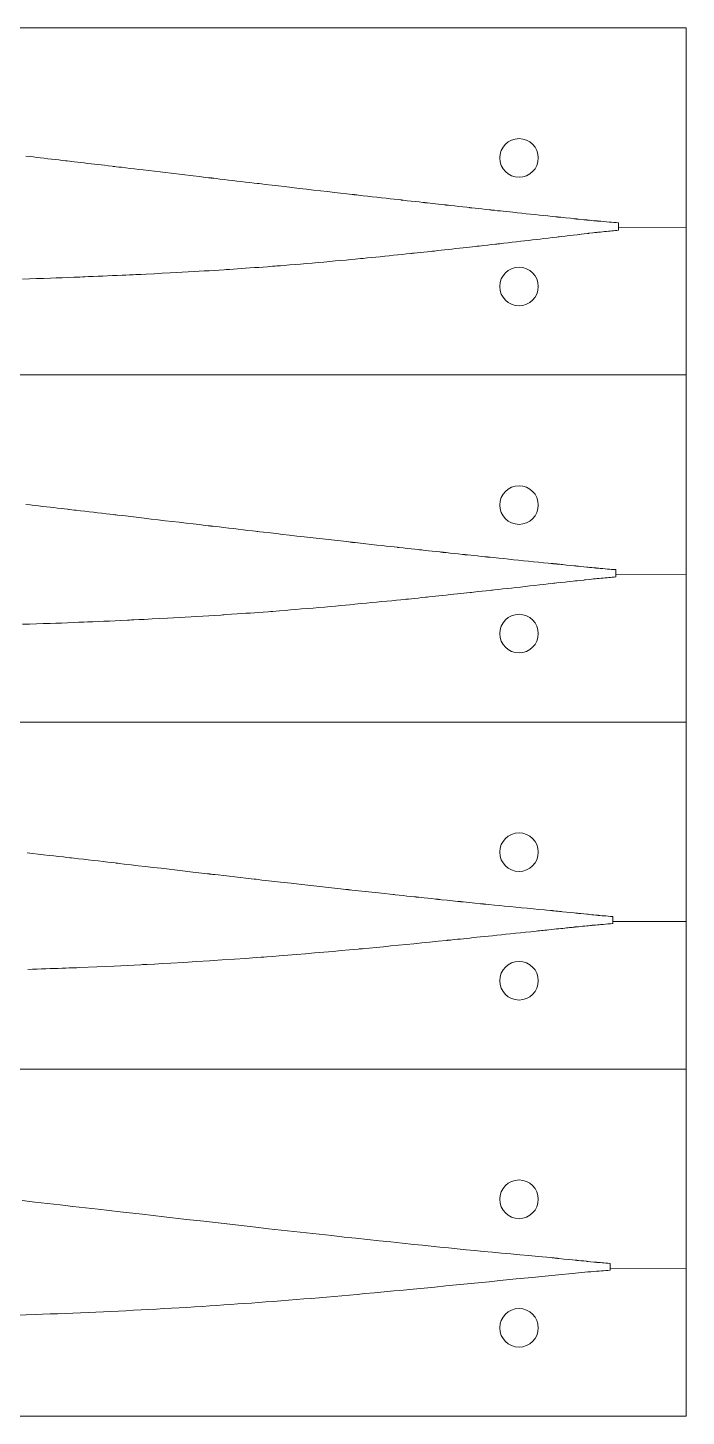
# Model space of a CAD drawing. Header units: millimetres. Extents: x 177 to 427, y 120 to 336.
# Drawn here: x 324.1 to 426.5, y 120 to 336 of the extents above; entities that cross this region are included whole.
import ezdxf

# ---------------------------------------------------------------- set-up
doc = ezdxf.new("R2010")
doc.units = ezdxf.units.MM
doc.layers.add('Geometries', color=7, linetype='Continuous')

msp = doc.modelspace()

# ---------------------------------------------------------------- linework, layer by layer
at = {"layer": 'Geometries', "linetype": 'Continuous', "lineweight": 13}
for p, q in [((177.5, 336), (426.5, 336)), ((426.5, 336), (426.5, 304.98)), ((415.98, 305.67), (415.98, 304.94)), ((415.98, 304.94), (426.5, 304.98)), ((415.98, 304.94), (426.5, 304.98)), ((415.98, 304.94), (415.98, 304.49)), ((426.5, 304.98), (426.5, 282)), ((177.5, 282), (426.5, 282)), ((426.5, 282), (177.5, 282)), ((426.5, 282), (426.5, 250.98)), ((405.99, 252.62), (405.99, 252.62)), ((415.54, 251.7), (415.54, 250.94)), ((415.54, 250.94), (426.5, 250.98)), ((415.54, 250.94), (426.5, 250.98)), ((415.54, 250.94), (415.54, 250.56)), ((426.5, 250.98), (426.5, 228)), ((177.5, 228), (426.5, 228)), ((426.5, 228), (177.5, 228)), ((426.5, 228), (426.5, 196.98)), ((404.82, 198.73), (404.82, 198.73)), ((415.1, 197.73), (415.11, 196.94)), ((415.11, 196.94), (426.5, 196.98)), ((415.11, 196.94), (426.5, 196.98)), ((415.11, 196.94), (415.11, 196.63)), ((426.5, 196.98), (426.5, 174)), ((177.5, 174), (426.5, 174)), ((426.5, 174), (177.5, 174)), ((426.5, 174), (426.5, 142.98)), ((403.47, 144.86), (403.47, 144.86)), ((414.66, 143.77), (414.67, 142.94)), ((414.67, 142.94), (426.5, 142.98)), ((414.67, 142.94), (426.5, 142.98)), ((414.67, 142.94), (414.67, 142.7)), ((426.5, 142.98), (426.5, 120)), ((426.5, 120), (177.5, 120))]:
    msp.add_line(p, q, dxfattribs=at)
at = {"layer": 'Geometries', "linetype": 'Continuous', "lineweight": 13, "flags": 128}
for points in [[(323.81, 316.03), (324.39, 315.96), (324.95, 315.9), (325.51, 315.83), (326.08, 315.77), (326.65, 315.7), (327.22, 315.63), (327.79, 315.57), (328.36, 315.5), (328.94, 315.43), (329.44, 315.37), (329.95, 315.31), (330.09, 315.3), (330.1, 315.3), (330.11, 315.3), (330.12, 315.3), (330.13, 315.29), (330.14, 315.29), (330.15, 315.29), (330.15, 315.29), (330.16, 315.29), (330.17, 315.29), (330.17, 315.29), (330.18, 315.29), (330.18, 315.29), (330.19, 315.29), (330.19, 315.29), (330.2, 315.29), (330.21, 315.28), (330.61, 315.24), (330.96, 315.2), (331.32, 315.16), (331.84, 315.09), (332.36, 315.03), (332.89, 314.97), (333.42, 314.91), (333.95, 314.85), (334.47, 314.78), (334.99, 314.72), (335.52, 314.66), (336.04, 314.6), (336.63, 314.53), (337.22, 314.46), (337.38, 314.44), (337.41, 314.44), (337.43, 314.44), (337.46, 314.43), (337.47, 314.43), (337.48, 314.43), (337.5, 314.43), (337.51, 314.43), (337.52, 314.43), (337.52, 314.42), (337.53, 314.42), (337.54, 314.42), (337.54, 314.42), (337.55, 314.42), (337.58, 314.42), (337.63, 314.41), (337.83, 314.39), (338.25, 314.34), (338.66, 314.29), (339.34, 314.21), (340.02, 314.13), (340.7, 314.05), (341.38, 313.97), (342.06, 313.89), (342.93, 313.78), (343.8, 313.68), (344.67, 313.58), (345.54, 313.47), (346.41, 313.37), (348.13, 313.17), (349.84, 312.96), (350.8, 312.85), (351.76, 312.73), (352.23, 312.68), (352.44, 312.65), (352.53, 312.64), (352.54, 312.64), (352.54, 312.64), (352.55, 312.64), (352.55, 312.64), (352.56, 312.64), (352.57, 312.64), (352.58, 312.64), (352.59, 312.64), (352.6, 312.63), (352.61, 312.63), (352.63, 312.63), (352.64, 312.63), (352.67, 312.62), (352.71, 312.62), (352.74, 312.62), (352.77, 312.61), (352.81, 312.61), (352.84, 312.61), (352.87, 312.6), (353.05, 312.58), (353.38, 312.54), (353.96, 312.47), (354.63, 312.39), (355.3, 312.31), (355.97, 312.23), (356.64, 312.16), (357.3, 312.08), (357.97, 312), (358.63, 311.92), (359.29, 311.84), (359.77, 311.79), (359.98, 311.76), (359.99, 311.76), (360, 311.76), (360, 311.76), (360.01, 311.76), (360.02, 311.75), (360.03, 311.75), (360.04, 311.75), (360.04, 311.75), (360.05, 311.75), (360.05, 311.75), (360.05, 311.75), (360.06, 311.75), (360.09, 311.75), (360.43, 311.71), (361.03, 311.64), (362.1, 311.51), (363.05, 311.4), (364.01, 311.29), (365.15, 311.15), (366.3, 311.02), (367.44, 310.89), (368.53, 310.76), (369.62, 310.64), (370.71, 310.51), (371.8, 310.39), (372.76, 310.28), (373.71, 310.17), (374.55, 310.07), (374.76, 310.05), (374.85, 310.04), (374.87, 310.04), (374.88, 310.03), (374.89, 310.03), (374.9, 310.03), (374.91, 310.03), (374.92, 310.03), (374.94, 310.03), (374.95, 310.03), (374.97, 310.02), (375, 310.02), (375.02, 310.02), (375.04, 310.02), (375.07, 310.01), (375.09, 310.01), (375.12, 310.01), (375.26, 309.99), (375.52, 309.96), (376.24, 309.88), (376.96, 309.8), (377.68, 309.72), (378.4, 309.63), (379.11, 309.55), (379.83, 309.47), (380.45, 309.4), (381.08, 309.33), (381.7, 309.26), (382.17, 309.21), (382.18, 309.21), (382.19, 309.21), (382.2, 309.2), (382.22, 309.2), (382.23, 309.2), (382.24, 309.2), (382.24, 309.2), (382.25, 309.2), (382.25, 309.2), (382.26, 309.2), (382.26, 309.2), (382.26, 309.2), (382.27, 309.2), (382.27, 309.2), (382.27, 309.2), (382.28, 309.2), (382.32, 309.19), (382.48, 309.17), (383.11, 309.1), (383.74, 309.03), (384.36, 308.96), (384.95, 308.9), (385.54, 308.83), (385.7, 308.81), (385.77, 308.8), (385.78, 308.8), (385.79, 308.8), (385.8, 308.8), (385.8, 308.8), (385.81, 308.8), (385.82, 308.8), (385.83, 308.8), (385.84, 308.8), (385.85, 308.8), (385.86, 308.79), (385.88, 308.79), (385.89, 308.79), (385.91, 308.79), (385.93, 308.79), (385.95, 308.78), (385.99, 308.78), (386.03, 308.78), (386.07, 308.77), (386.26, 308.75), (386.67, 308.7), (387.07, 308.66), (387.53, 308.61), (387.98, 308.56), (388.43, 308.51), (388.89, 308.45), (388.94, 308.45), (389, 308.44), (389.05, 308.44), (389.11, 308.43), (389.16, 308.42), (389.22, 308.42), (389.28, 308.41), (389.33, 308.4), (389.34, 308.4), (389.35, 308.4), (389.36, 308.4), (389.37, 308.4), (389.38, 308.4), (389.38, 308.4), (389.41, 308.4), (389.45, 308.39), (389.53, 308.38), (389.84, 308.35), (390.48, 308.28), (391.12, 308.21), (391.75, 308.14), (392.39, 308.07), (392.74, 308.03), (392.75, 308.03), (392.76, 308.02), (392.77, 308.02), (392.78, 308.02), (392.79, 308.02), (392.8, 308.02), (392.81, 308.02), (392.82, 308.02), (392.83, 308.02), (392.84, 308.02), (392.85, 308.01), (392.86, 308.01), (392.88, 308.01), (392.94, 308.01), (393.18, 307.98), (393.67, 307.92), (394.15, 307.87), (394.73, 307.81), (395.31, 307.75), (395.89, 307.68), (396.1, 307.66), (396.2, 307.65), (396.21, 307.65), (396.22, 307.65), (396.23, 307.65), (396.24, 307.65), (396.24, 307.64), (396.25, 307.64), (396.26, 307.64), (396.27, 307.64), (396.28, 307.64), (396.28, 307.64), (396.29, 307.64), (396.29, 307.64), (396.3, 307.64), (396.3, 307.64), (396.31, 307.64), (396.31, 307.64), (396.35, 307.63), (396.42, 307.63), (396.69, 307.6), (397.17, 307.54), (397.6, 307.5), (398.03, 307.45), (398.54, 307.4), (399.05, 307.34), (399.55, 307.29), (400.24, 307.22), (400.93, 307.14), (401.62, 307.07), (402.31, 307), (402.99, 306.93), (403.66, 306.86), (404.33, 306.79), (404.99, 306.72), (405.66, 306.65), (406.2, 306.59), (406.21, 306.59), (406.22, 306.59), (406.23, 306.59), (406.24, 306.59), (406.25, 306.59), (406.27, 306.59), (406.28, 306.58), (406.3, 306.58), (406.32, 306.58), (406.34, 306.58), (406.37, 306.58), (406.39, 306.57), (406.43, 306.57), (406.46, 306.57), (406.5, 306.56), (406.54, 306.56), (406.57, 306.55), (406.61, 306.55), (406.98, 306.51), (407.73, 306.44), (408.48, 306.36), (409.08, 306.3), (409.34, 306.27), (409.46, 306.26), (409.51, 306.25), (409.52, 306.25), (409.52, 306.25), (409.53, 306.25), (409.53, 306.25), (409.54, 306.25), (409.54, 306.25), (409.54, 306.25), (409.54, 306.25), (409.54, 306.25), (409.54, 306.25), (409.55, 306.25), (409.55, 306.25), (409.55, 306.25), (409.57, 306.25), (409.6, 306.24), (409.65, 306.24), (409.74, 306.23), (410.11, 306.19), (410.59, 306.14), (411.06, 306.1), (411.07, 306.09), (411.08, 306.09), (411.09, 306.09), (411.1, 306.09), (411.11, 306.09), (411.11, 306.09), (411.12, 306.09), (411.12, 306.09), (411.13, 306.09), (411.14, 306.09), (411.14, 306.09), (411.15, 306.09), (411.16, 306.09), (411.17, 306.08), (411.18, 306.08), (411.19, 306.08), (411.24, 306.08), (411.44, 306.06), (411.81, 306.02), (412.14, 305.99), (412.46, 305.96), (412.5, 305.95), (412.54, 305.95), (412.57, 305.95), (412.61, 305.94), (412.64, 305.94), (412.68, 305.94), (412.7, 305.94), (412.72, 305.93), (412.74, 305.93), (412.75, 305.93), (412.77, 305.93), (412.79, 305.93), (412.8, 305.93), (412.83, 305.92), (412.87, 305.92), (412.91, 305.92), (412.94, 305.91), (413.2, 305.89), (413.67, 305.85), (414.08, 305.81), (414.5, 305.78), (414.87, 305.75), (415.24, 305.72), (415.61, 305.7), (415.98, 305.67)], [(415.98, 304.49), (415.72, 304.47), (415.46, 304.45), (415.19, 304.42), (414.93, 304.4), (414.66, 304.38), (414.4, 304.35), (414.09, 304.32), (413.78, 304.29), (413.47, 304.26), (413.15, 304.22), (412.94, 304.2), (412.76, 304.18), (412.61, 304.16), (412.3, 304.13), (412, 304.1), (411.38, 304.03), (411.3, 304.02), (411.24, 304.01), (411.13, 304), (410.64, 303.94), (410.15, 303.88), (409.93, 303.86), (409.83, 303.85), (409.54, 303.81), (408.92, 303.74), (408.29, 303.66), (407.67, 303.59), (407.05, 303.52), (406.74, 303.48), (406.6, 303.47), (406.38, 303.44), (405.71, 303.36), (405.05, 303.28), (404.38, 303.2), (403.78, 303.13), (403.17, 303.06), (402.57, 302.99), (401.97, 302.92), (401.36, 302.85), (400.76, 302.78), (400.11, 302.71), (399.45, 302.63), (398.8, 302.56), (398.15, 302.48), (397.5, 302.41), (397.21, 302.37), (397.04, 302.35), (396.84, 302.33), (396.23, 302.26), (395.62, 302.19), (395.01, 302.12), (394.65, 302.08), (394.28, 302.04), (393.95, 302), (393.78, 301.98), (393.27, 301.93), (392.8, 301.87), (392.34, 301.82), (391.79, 301.76), (391.23, 301.7), (390.68, 301.64), (390.38, 301.6), (390.05, 301.57), (389.46, 301.5), (388.93, 301.45), (388.4, 301.39), (387.87, 301.33), (387.34, 301.27), (387.13, 301.25), (387.03, 301.24), (386.84, 301.22), (386.28, 301.16), (385.71, 301.1), (385.14, 301.04), (384.66, 300.98), (384.17, 300.93), (383.94, 300.91), (383.83, 300.9), (383.69, 300.88), (383.02, 300.81), (382.35, 300.74), (381.67, 300.67), (380.99, 300.6), (380.3, 300.53), (379.62, 300.46), (378.93, 300.39), (378.24, 300.32), (377.55, 300.25), (376.86, 300.19), (376.27, 300.13), (375.83, 300.09), (375.03, 300.01), (374.33, 299.94), (373.62, 299.87), (372.78, 299.79), (371.93, 299.72), (371.08, 299.64), (370.17, 299.56), (369.26, 299.48), (368.35, 299.4), (367.44, 299.32), (366.53, 299.24), (365.68, 299.17), (364.82, 299.1), (363.97, 299.03), (363.41, 298.98), (362.84, 298.94), (362.57, 298.92), (362.15, 298.89), (361.76, 298.86), (361.37, 298.83), (360.7, 298.78), (360.02, 298.73), (359.34, 298.68), (358.66, 298.63), (357.98, 298.58), (357.3, 298.54), (356.7, 298.49), (356.1, 298.45), (355.49, 298.41), (355.16, 298.39), (354.98, 298.38), (354.67, 298.36), (353.89, 298.31), (353.11, 298.26), (352.32, 298.21), (351.54, 298.17), (350.75, 298.12), (349.97, 298.07), (349.04, 298.02), (348.11, 297.97), (347.19, 297.92), (346.26, 297.87), (345.02, 297.8), (343.78, 297.74), (342.54, 297.68), (341.73, 297.64), (340.91, 297.6), (340.51, 297.58), (340.19, 297.57), (339.91, 297.55), (339.35, 297.53), (338.79, 297.5), (338.03, 297.47), (337.28, 297.44), (336.53, 297.4), (335.78, 297.37), (335.03, 297.34), (334.28, 297.31), (333.54, 297.28), (332.96, 297.25), (332.68, 297.24), (332.18, 297.22), (331.28, 297.19), (330.36, 297.15), (329.45, 297.12), (328.54, 297.08), (327.63, 297.05), (326.55, 297.02), (325.47, 296.98), (324.39, 296.95), (323.31, 296.91)], [(323.83, 261.84), (324.47, 261.77), (325.11, 261.7), (325.75, 261.62), (326.39, 261.55), (327.03, 261.48), (327.59, 261.41), (328.16, 261.35), (328.73, 261.28), (329.3, 261.21), (329.8, 261.16), (330.31, 261.1), (330.45, 261.08), (330.46, 261.08), (330.46, 261.08), (330.47, 261.08), (330.48, 261.08), (330.49, 261.08), (330.5, 261.08), (330.51, 261.07), (330.51, 261.07), (330.52, 261.07), (330.52, 261.07), (330.53, 261.07), (330.53, 261.07), (330.54, 261.07), (330.55, 261.07), (330.55, 261.07), (330.56, 261.07), (330.95, 261.02), (331.3, 260.98), (331.65, 260.94), (332.31, 260.86), (332.98, 260.79), (333.64, 260.71), (334.31, 260.63), (334.97, 260.56), (335.64, 260.48), (336.31, 260.4), (336.89, 260.33), (337.47, 260.26), (337.63, 260.24), (337.65, 260.24), (337.68, 260.24), (337.7, 260.24), (337.71, 260.23), (337.73, 260.23), (337.74, 260.23), (337.75, 260.23), (337.76, 260.23), (337.77, 260.23), (337.77, 260.23), (337.78, 260.23), (337.78, 260.23), (337.79, 260.23), (337.82, 260.22), (337.87, 260.22), (338.07, 260.19), (338.88, 260.1), (339.71, 260), (340.54, 259.9), (341.38, 259.8), (342.21, 259.71), (343.29, 259.58), (344.38, 259.45), (345.47, 259.32), (346.55, 259.19), (347.64, 259.07), (348.73, 258.94), (349.82, 258.81), (350.76, 258.7), (351.69, 258.59), (352.16, 258.54), (352.36, 258.51), (352.45, 258.5), (352.45, 258.5), (352.46, 258.5), (352.47, 258.5), (352.47, 258.5), (352.48, 258.5), (352.48, 258.5), (352.49, 258.5), (352.5, 258.5), (352.52, 258.49), (352.53, 258.49), (352.54, 258.49), (352.56, 258.49), (352.59, 258.49), (352.62, 258.48), (352.65, 258.48), (352.69, 258.47), (352.72, 258.47), (352.75, 258.47), (352.78, 258.46), (352.96, 258.44), (353.28, 258.4), (353.85, 258.34), (354.6, 258.25), (355.35, 258.16), (356.09, 258.08), (356.84, 257.99), (357.58, 257.9), (358.33, 257.81), (359.07, 257.73), (359.54, 257.67), (359.75, 257.65), (359.75, 257.65), (359.76, 257.65), (359.77, 257.65), (359.78, 257.65), (359.79, 257.64), (359.8, 257.64), (359.81, 257.64), (359.81, 257.64), (359.81, 257.64), (359.82, 257.64), (359.82, 257.64), (359.82, 257.64), (359.86, 257.64), (360.19, 257.6), (360.78, 257.53), (361.83, 257.41), (362.77, 257.3), (363.71, 257.19), (364.83, 257.06), (365.95, 256.93), (367.07, 256.81), (368.49, 256.64), (369.92, 256.48), (371.35, 256.32), (372.29, 256.21), (373.23, 256.11), (374.05, 256.02), (374.25, 255.99), (374.34, 255.98), (374.36, 255.98), (374.37, 255.98), (374.38, 255.98), (374.39, 255.98), (374.4, 255.98), (374.41, 255.97), (374.43, 255.97), (374.44, 255.97), (374.46, 255.97), (374.48, 255.97), (374.5, 255.96), (374.53, 255.96), (374.55, 255.96), (374.58, 255.96), (374.61, 255.95), (374.75, 255.94), (375, 255.91), (375.85, 255.81), (376.7, 255.72), (377.55, 255.63), (378.39, 255.53), (379.24, 255.44), (379.86, 255.37), (380.47, 255.3), (381.09, 255.23), (381.54, 255.18), (381.56, 255.18), (381.57, 255.18), (381.58, 255.18), (381.59, 255.18), (381.61, 255.18), (381.61, 255.18), (381.62, 255.17), (381.63, 255.17), (381.63, 255.17), (381.63, 255.17), (381.64, 255.17), (381.64, 255.17), (381.64, 255.17), (381.65, 255.17), (381.65, 255.17), (381.65, 255.17), (381.69, 255.17), (381.85, 255.15), (382.47, 255.08), (383.1, 255.01), (383.72, 254.94), (384.3, 254.88), (384.88, 254.82), (385.04, 254.8), (385.11, 254.79), (385.12, 254.79), (385.13, 254.79), (385.14, 254.79), (385.15, 254.79), (385.16, 254.79), (385.17, 254.79), (385.18, 254.78), (385.19, 254.78), (385.2, 254.78), (385.21, 254.78), (385.23, 254.78), (385.25, 254.78), (385.27, 254.77), (385.29, 254.77), (385.33, 254.77), (385.37, 254.76), (385.4, 254.76), (385.6, 254.74), (386, 254.69), (386.4, 254.65), (387, 254.59), (387.6, 254.52), (388.21, 254.45), (388.26, 254.45), (388.32, 254.44), (388.37, 254.44), (388.43, 254.43), (388.48, 254.42), (388.54, 254.42), (388.59, 254.41), (388.65, 254.41), (388.66, 254.4), (388.67, 254.4), (388.68, 254.4), (388.69, 254.4), (388.69, 254.4), (388.7, 254.4), (388.72, 254.4), (388.77, 254.39), (388.84, 254.38), (389.15, 254.35), (389.79, 254.28), (390.43, 254.21), (391.06, 254.15), (391.7, 254.08), (392.05, 254.04), (392.06, 254.04), (392.07, 254.04), (392.08, 254.04), (392.09, 254.04), (392.1, 254.03), (392.11, 254.03), (392.12, 254.03), (392.13, 254.03), (392.14, 254.03), (392.15, 254.03), (392.16, 254.03), (392.17, 254.03), (392.19, 254.03), (392.25, 254.02), (392.49, 253.99), (392.98, 253.94), (393.46, 253.89), (394.05, 253.83), (394.62, 253.77), (395.2, 253.71), (395.42, 253.68), (395.51, 253.67), (395.52, 253.67), (395.53, 253.67), (395.54, 253.67), (395.55, 253.67), (395.56, 253.67), (395.57, 253.67), (395.58, 253.67), (395.59, 253.67), (395.59, 253.67), (395.6, 253.67), (395.61, 253.67), (395.61, 253.66), (395.61, 253.66), (395.62, 253.66), (395.63, 253.66), (395.63, 253.66), (395.67, 253.66), (395.74, 253.65), (396.01, 253.62), (396.49, 253.57), (396.92, 253.53), (397.35, 253.48), (398.12, 253.41), (398.89, 253.33), (399.66, 253.25), (400.44, 253.17), (401.21, 253.09), (401.98, 253.01), (402.75, 252.94), (403.52, 252.86), (404.29, 252.78), (405.05, 252.71), (405.49, 252.66), (405.59, 252.65), (405.6, 252.65), (405.61, 252.65), (405.62, 252.65), (405.63, 252.65), (405.65, 252.65), (405.66, 252.65), (405.67, 252.65), (405.69, 252.64), (405.71, 252.64), (405.73, 252.64), (405.75, 252.64), (405.77, 252.64), (405.8, 252.63), (405.82, 252.63), (405.85, 252.63), (405.88, 252.63), (405.92, 252.62), (405.95, 252.62), (405.99, 252.62)], [(405.99, 252.62), (406.23, 252.59), (406.24, 252.59), (406.25, 252.59), (406.27, 252.59), (406.28, 252.59), (406.3, 252.58), (406.31, 252.58), (406.33, 252.58), (406.36, 252.58), (406.38, 252.57), (406.4, 252.57), (406.44, 252.57), (406.47, 252.57), (406.51, 252.56), (406.55, 252.56), (406.58, 252.55), (406.81, 252.53), (407.04, 252.51), (407.26, 252.48), (407.87, 252.42), (408.48, 252.36), (409.08, 252.3), (409.34, 252.27), (409.46, 252.26), (409.51, 252.25), (409.52, 252.25), (409.52, 252.25), (409.53, 252.25), (409.53, 252.25), (409.54, 252.25), (409.54, 252.25), (409.54, 252.25), (409.54, 252.25), (409.54, 252.25), (409.54, 252.25), (409.55, 252.25), (409.55, 252.25), (409.55, 252.25), (409.57, 252.25), (409.6, 252.24), (409.65, 252.24), (409.74, 252.23), (410.11, 252.19), (410.59, 252.14), (411.06, 252.1), (411.07, 252.09), (411.08, 252.09), (411.09, 252.09), (411.1, 252.09), (411.11, 252.09), (411.11, 252.09), (411.12, 252.09), (411.12, 252.09), (411.13, 252.09), (411.14, 252.09), (411.14, 252.09), (411.15, 252.09), (411.16, 252.09), (411.17, 252.08), (411.18, 252.08), (411.19, 252.08), (411.24, 252.08), (411.44, 252.06), (411.81, 252.02), (412.14, 251.99), (412.46, 251.96), (412.5, 251.95), (412.54, 251.95), (412.58, 251.95), (412.61, 251.94), (412.65, 251.94), (412.67, 251.94), (412.69, 251.94), (412.71, 251.93), (412.73, 251.93), (412.75, 251.93), (412.77, 251.93), (412.78, 251.93), (412.79, 251.93), (412.8, 251.93), (412.81, 251.93), (412.82, 251.92), (412.84, 251.92), (412.85, 251.92), (412.9, 251.92), (413.13, 251.9), (413.53, 251.86), (413.89, 251.83), (414.25, 251.8), (414.57, 251.77), (414.9, 251.75), (415.22, 251.72), (415.54, 251.7)], [(415.54, 250.56), (415.27, 250.54), (415, 250.52), (414.73, 250.5), (414.46, 250.48), (414.19, 250.45), (413.92, 250.43), (413.6, 250.4), (413.28, 250.37), (412.96, 250.34), (412.64, 250.31), (412.41, 250.28), (412.24, 250.27), (412.08, 250.25), (411.77, 250.22), (411.45, 250.18), (410.82, 250.12), (410.74, 250.11), (410.67, 250.1), (410.56, 250.09), (410.06, 250.03), (409.55, 249.98), (409.33, 249.95), (409.23, 249.94), (408.93, 249.91), (408.3, 249.84), (407.66, 249.77), (407.02, 249.7), (406.38, 249.63), (406.07, 249.59), (405.93, 249.58), (405.7, 249.55), (405.02, 249.48), (404.34, 249.4), (403.66, 249.32), (402.92, 249.24), (402.19, 249.16), (401.45, 249.08), (400.72, 249), (399.98, 248.92), (399.32, 248.84), (398.66, 248.77), (397.99, 248.7), (397.33, 248.63), (396.67, 248.55), (396.39, 248.52), (396.21, 248.5), (396.01, 248.48), (395.39, 248.42), (394.78, 248.35), (394.16, 248.28), (393.42, 248.2), (393.09, 248.17), (392.92, 248.15), (392.4, 248.09), (391.93, 248.04), (391.47, 247.99), (390.91, 247.93), (390.35, 247.87), (389.79, 247.81), (389.49, 247.78), (389.16, 247.74), (388.57, 247.68), (388.04, 247.63), (387.51, 247.57), (386.98, 247.51), (386.45, 247.46), (386.24, 247.44), (386.14, 247.43), (385.95, 247.41), (385.38, 247.35), (384.82, 247.29), (384.25, 247.23), (383.77, 247.18), (383.29, 247.13), (383.05, 247.11), (382.94, 247.1), (382.81, 247.08), (382.14, 247.02), (381.47, 246.95), (380.7, 246.87), (379.92, 246.79), (379.14, 246.72), (378.36, 246.64), (377.58, 246.57), (376.8, 246.49), (376.01, 246.41), (375.43, 246.36), (374.99, 246.32), (374.2, 246.24), (373.5, 246.18), (372.8, 246.11), (371.97, 246.04), (371.13, 245.96), (370.29, 245.89), (369.39, 245.81), (368.5, 245.73), (367.6, 245.65), (366.69, 245.58), (365.79, 245.5), (364.95, 245.43), (364.11, 245.36), (363.27, 245.3), (362.15, 245.21), (361.88, 245.19), (361.47, 245.16), (360.7, 245.1), (360.04, 245.05), (359.37, 245), (358.7, 244.95), (358.03, 244.91), (357.36, 244.86), (356.69, 244.81), (355.8, 244.75), (354.92, 244.7), (354.59, 244.67), (354.42, 244.66), (354.11, 244.64), (353.19, 244.58), (352.27, 244.53), (351.34, 244.47), (350.42, 244.41), (349.5, 244.36), (348.59, 244.31), (347.68, 244.25), (346.77, 244.2), (345.86, 244.15), (344.65, 244.09), (343.43, 244.03), (342.22, 243.96), (341.42, 243.92), (340.62, 243.89), (340.23, 243.87), (339.91, 243.85), (339.64, 243.84), (338.54, 243.79), (337.68, 243.75), (336.81, 243.71), (335.95, 243.67), (335.1, 243.63), (334.24, 243.6), (333.38, 243.56), (332.82, 243.54), (332.54, 243.53), (332.04, 243.51), (331.16, 243.47), (330.26, 243.44), (329.36, 243.4), (328.47, 243.37), (327.57, 243.34), (326.51, 243.3), (325.44, 243.26), (324.38, 243.23), (323.31, 243.2)], [(324.02, 207.64), (324.86, 207.54), (325.71, 207.45), (326.56, 207.35), (327.41, 207.25), (328.16, 207.17), (328.91, 207.08), (329.66, 207), (330.16, 206.94), (330.66, 206.88), (330.8, 206.86), (330.81, 206.86), (330.82, 206.86), (330.83, 206.86), (330.83, 206.86), (330.84, 206.86), (330.85, 206.86), (330.86, 206.86), (330.86, 206.86), (330.87, 206.86), (330.87, 206.86), (330.88, 206.86), (330.89, 206.85), (330.89, 206.85), (330.9, 206.85), (330.91, 206.85), (330.91, 206.85), (331.3, 206.81), (331.99, 206.73), (332.75, 206.64), (333.52, 206.55), (334.28, 206.46), (335.05, 206.38), (335.81, 206.29), (336.58, 206.2), (337.15, 206.13), (337.72, 206.07), (337.87, 206.05), (337.9, 206.04), (337.92, 206.04), (337.94, 206.04), (337.96, 206.04), (337.97, 206.04), (337.98, 206.03), (337.99, 206.03), (338, 206.03), (338.01, 206.03), (338.01, 206.03), (338.02, 206.03), (338.03, 206.03), (338.03, 206.03), (338.06, 206.03), (338.11, 206.02), (338.3, 206), (339.1, 205.9), (340.19, 205.78), (341.27, 205.65), (342.36, 205.53), (343.6, 205.38), (344.84, 205.24), (346.08, 205.09), (347.32, 204.95), (348.56, 204.8), (349.8, 204.66), (350.71, 204.55), (351.63, 204.45), (352.08, 204.4), (352.28, 204.37), (352.37, 204.36), (352.37, 204.36), (352.38, 204.36), (352.38, 204.36), (352.39, 204.36), (352.39, 204.36), (352.4, 204.36), (352.41, 204.36), (352.42, 204.36), (352.43, 204.35), (352.45, 204.35), (352.46, 204.35), (352.47, 204.35), (352.5, 204.35), (352.54, 204.34), (352.57, 204.34), (352.6, 204.34), (352.63, 204.33), (352.66, 204.33), (352.69, 204.32), (352.87, 204.3), (353.18, 204.27), (353.74, 204.2), (354.59, 204.1), (355.45, 204.01), (356.3, 203.91), (357.15, 203.81), (358, 203.71), (358.85, 203.61), (359.31, 203.56), (359.52, 203.54), (359.52, 203.54), (359.53, 203.54), (359.54, 203.54), (359.55, 203.53), (359.56, 203.53), (359.57, 203.53), (359.57, 203.53), (359.58, 203.53), (359.58, 203.53), (359.58, 203.53), (359.59, 203.53), (359.59, 203.53), (359.63, 203.53), (359.95, 203.49), (360.53, 203.42), (361.56, 203.3), (362.48, 203.2), (363.4, 203.1), (365.05, 202.91), (366.7, 202.72), (368.1, 202.57), (369.5, 202.41), (370.89, 202.25), (371.82, 202.15), (372.74, 202.05), (373.55, 201.96), (373.75, 201.94), (373.84, 201.93), (373.85, 201.93), (373.86, 201.93), (373.87, 201.92), (373.88, 201.92), (373.89, 201.92), (373.9, 201.92), (373.92, 201.92), (373.93, 201.92), (373.95, 201.91), (373.97, 201.91), (373.99, 201.91), (374.01, 201.91), (374.04, 201.91), (374.07, 201.9), (374.09, 201.9), (374.23, 201.88), (374.48, 201.86), (375.52, 201.74), (376.57, 201.63), (377.61, 201.52), (378.65, 201.4), (379.56, 201.3), (380.47, 201.21), (380.92, 201.16), (380.93, 201.16), (380.95, 201.15), (380.96, 201.15), (380.97, 201.15), (380.98, 201.15), (380.99, 201.15), (381, 201.15), (381, 201.15), (381.01, 201.15), (381.01, 201.15), (381.01, 201.15), (381.02, 201.15), (381.02, 201.15), (381.02, 201.15), (381.03, 201.15), (381.03, 201.15), (381.07, 201.14), (381.23, 201.12), (381.84, 201.06), (382.46, 200.99), (383.07, 200.93), (383.65, 200.86), (384.22, 200.8), (384.38, 200.79), (384.45, 200.78), (384.46, 200.78), (384.47, 200.78), (384.48, 200.78), (384.49, 200.78), (384.5, 200.77), (384.51, 200.77), (384.52, 200.77), (384.53, 200.77), (384.54, 200.77), (384.55, 200.77), (384.57, 200.77), (384.59, 200.76), (384.61, 200.76), (384.63, 200.76), (384.67, 200.76), (384.7, 200.75), (384.74, 200.75), (384.94, 200.73), (385.73, 200.64), (386.33, 200.58), (386.93, 200.52), (387.52, 200.45), (387.58, 200.45), (387.63, 200.44), (387.69, 200.44), (387.74, 200.43), (387.8, 200.42), (387.85, 200.42), (387.91, 200.41), (387.97, 200.41), (387.98, 200.41), (387.99, 200.4), (388, 200.4), (388, 200.4), (388.01, 200.4), (388.02, 200.4), (388.04, 200.4), (388.08, 200.39), (388.16, 200.39), (388.47, 200.35), (389.32, 200.27), (390.16, 200.18), (391.01, 200.09), (391.36, 200.05), (391.37, 200.05), (391.38, 200.05), (391.39, 200.05), (391.4, 200.05), (391.41, 200.05), (391.42, 200.05), (391.43, 200.05), (391.44, 200.05), (391.45, 200.04), (391.46, 200.04), (391.47, 200.04), (391.48, 200.04), (391.5, 200.04), (391.56, 200.03), (391.8, 200.01), (392.29, 199.96), (392.78, 199.91), (393.65, 199.82), (394.52, 199.73), (394.74, 199.71), (394.83, 199.7), (394.84, 199.7), (394.85, 199.7), (394.86, 199.7), (394.87, 199.7), (394.88, 199.7), (394.89, 199.69), (394.9, 199.69), (394.9, 199.69), (394.91, 199.69), (394.92, 199.69), (394.92, 199.69), (394.93, 199.69), (394.93, 199.69), (394.94, 199.69), (394.94, 199.69), (394.95, 199.69), (394.99, 199.68), (395.05, 199.68), (395.33, 199.65), (395.81, 199.6), (396.68, 199.52), (397.45, 199.44), (398.22, 199.36), (399.12, 199.28), (400.01, 199.19), (400.9, 199.1), (401.79, 199.02), (402.68, 198.93), (403.56, 198.85), (404.45, 198.77), (404.82, 198.73)], [(404.82, 198.73), (405.38, 198.68), (405.63, 198.65), (405.64, 198.65), (405.65, 198.65), (405.67, 198.65), (405.68, 198.65), (405.7, 198.64), (405.71, 198.64), (405.74, 198.64), (405.76, 198.64), (405.78, 198.64), (405.81, 198.63), (405.84, 198.63), (405.88, 198.63), (405.91, 198.62), (405.95, 198.62), (405.99, 198.62)], [(415.11, 196.63), (414.71, 196.6), (414.32, 196.58), (413.94, 196.55), (413.58, 196.52), (413.23, 196.49), (412.97, 196.47), (412.68, 196.44), (412.37, 196.41), (412.28, 196.41), (412.18, 196.4), (412.08, 196.39), (411.99, 196.38), (411.88, 196.37), (411.78, 196.36), (411.68, 196.35), (411.57, 196.34), (411.3, 196.31), (411.02, 196.28), (410.71, 196.25), (410.38, 196.22), (410.07, 196.19), (409.75, 196.16), (409.45, 196.13), (409.41, 196.12), (409.37, 196.12), (409.33, 196.11), (409.29, 196.11), (409.25, 196.11), (409.21, 196.1), (409.08, 196.09), (408.92, 196.07), (408.75, 196.05), (408.56, 196.03), (408.35, 196.01), (408.12, 195.99), (407.87, 195.96), (407.6, 195.93), (407.31, 195.9), (407, 195.87), (406.67, 195.84), (406.32, 195.8), (405.95, 195.76), (405.56, 195.72), (405.15, 195.68), (404.82, 195.64), (404.52, 195.61), (404.25, 195.58), (403.97, 195.55), (403.69, 195.52), (403.42, 195.5), (403.15, 195.47), (402.32, 195.38), (401.51, 195.3), (400.73, 195.21), (399.96, 195.13), (399.2, 195.05), (398.47, 194.98), (397.75, 194.9), (397.06, 194.83), (396.39, 194.76), (395.75, 194.69), (395.13, 194.63), (394.52, 194.57), (393.95, 194.51), (393.39, 194.45), (392.86, 194.39), (392.35, 194.34), (391.86, 194.29), (391.39, 194.24), (390.94, 194.19), (390.51, 194.15), (390.1, 194.11), (389.84, 194.08), (389.6, 194.06), (389.39, 194.04), (389.3, 194.03), (389.26, 194.02), (389.25, 194.02), (389.24, 194.02), (389.24, 194.02), (389.23, 194.02), (387.93, 193.89), (386.65, 193.76), (385.39, 193.63), (384.16, 193.51), (382.94, 193.39), (381.75, 193.27), (380.57, 193.16), (379.42, 193.04), (378.3, 192.94), (377.21, 192.83), (376.26, 192.74), (376.14, 192.73), (376.02, 192.72), (375.89, 192.71), (375.77, 192.7), (375.64, 192.69), (375.48, 192.67), (374.16, 192.55), (372.86, 192.43), (371.58, 192.32), (370.13, 192.19), (368.71, 192.07), (367.31, 191.95), (365.92, 191.83), (364.56, 191.72), (363.21, 191.62), (362.23, 191.54), (361.26, 191.47), (360.79, 191.43), (360.72, 191.43), (360.64, 191.42), (360.57, 191.41), (360.49, 191.41), (360.41, 191.4), (359.6, 191.34), (357.95, 191.22), (356.28, 191.11), (354.33, 190.98), (352.36, 190.85), (350.37, 190.72), (348.36, 190.6), (346.33, 190.49), (345.07, 190.42), (343.8, 190.35), (342.68, 190.29), (342.46, 190.28), (342.2, 190.26), (341.95, 190.25), (341.7, 190.24), (339.63, 190.14), (337.54, 190.04), (334.87, 189.92), (332.18, 189.8), (331.76, 189.78), (331.71, 189.78), (331.65, 189.78), (331.6, 189.78), (331.54, 189.78), (331.49, 189.77), (331.46, 189.77), (331.14, 189.76), (330.55, 189.74), (330, 189.71), (329.44, 189.69), (328.84, 189.67), (328.23, 189.65), (327.59, 189.63), (326.94, 189.6), (326.26, 189.58), (325.56, 189.55), (324.85, 189.53), (324.11, 189.5)], [(405.99, 198.62), (406.23, 198.59), (406.24, 198.59), (406.25, 198.59), (406.27, 198.59), (406.28, 198.59), (406.3, 198.58), (406.31, 198.58), (406.33, 198.58), (406.36, 198.58), (406.38, 198.57), (406.4, 198.57), (406.44, 198.57), (406.47, 198.57), (406.51, 198.56), (406.55, 198.56), (406.58, 198.55), (406.81, 198.53), (407.04, 198.51), (407.26, 198.48), (407.87, 198.42), (408.48, 198.36), (409.08, 198.3), (409.34, 198.27), (409.46, 198.26), (409.51, 198.25), (409.52, 198.25), (409.52, 198.25), (409.53, 198.25), (409.53, 198.25), (409.54, 198.25), (409.54, 198.25), (409.54, 198.25), (409.54, 198.25), (409.54, 198.25), (409.54, 198.25), (409.55, 198.25), (409.55, 198.25), (409.55, 198.25), (409.57, 198.25), (409.6, 198.24), (409.65, 198.24), (409.74, 198.23), (410.11, 198.19), (410.59, 198.14), (411.06, 198.1), (411.07, 198.09), (411.08, 198.09), (411.09, 198.09), (411.1, 198.09), (411.11, 198.09), (411.11, 198.09), (411.12, 198.09), (411.12, 198.09), (411.13, 198.09), (411.14, 198.09), (411.14, 198.09), (411.15, 198.09), (411.16, 198.09), (411.17, 198.08), (411.18, 198.08), (411.19, 198.08), (411.24, 198.08), (411.44, 198.06), (411.81, 198.02), (412.14, 197.99), (412.46, 197.96), (412.5, 197.95), (412.54, 197.95), (412.58, 197.95), (412.62, 197.94), (412.65, 197.94), (412.67, 197.94), (412.69, 197.94), (412.71, 197.93), (412.73, 197.93), (412.75, 197.93), (412.76, 197.93), (412.78, 197.93), (412.79, 197.93), (412.8, 197.93), (412.81, 197.93), (412.86, 197.92), (413.05, 197.9), (413.39, 197.87), (413.7, 197.84), (414.01, 197.82), (414.37, 197.79), (414.74, 197.76), (415.1, 197.73)], [(323.24, 153.54), (325.2, 153.32), (327.17, 153.1), (329.13, 152.88), (331.1, 152.65), (333.06, 152.43), (335.03, 152.21), (338.46, 151.81), (341.9, 151.42), (345.34, 151.02), (348.77, 150.62), (351.47, 150.32), (354.17, 150.01), (356.88, 149.7), (359.58, 149.39), (361.54, 149.17), (363.51, 148.95), (365.47, 148.73), (367.43, 148.52), (369.4, 148.3), (371.37, 148.09), (373.33, 147.87), (375.13, 147.68), (376.93, 147.49), (378.74, 147.3), (380.54, 147.11), (382.34, 146.92), (384.14, 146.73), (385.5, 146.59), (386.85, 146.45), (388.2, 146.32), (389.55, 146.18), (390.9, 146.04), (392.26, 145.91), (393.61, 145.78), (394.96, 145.65), (396.38, 145.51), (397.8, 145.38), (399.21, 145.25), (400.63, 145.12), (402.05, 144.99), (403.47, 144.86)], [(403.47, 144.86), (404.14, 144.79), (404.82, 144.73)], [(404.82, 144.73), (405.38, 144.68), (405.63, 144.65), (405.64, 144.65), (405.65, 144.65), (405.67, 144.65), (405.68, 144.65), (405.7, 144.64), (405.71, 144.64), (405.74, 144.64), (405.76, 144.64), (405.78, 144.64), (405.81, 144.63), (405.84, 144.63), (405.88, 144.63), (405.91, 144.62), (405.95, 144.62), (405.99, 144.62)], [(414.67, 142.7), (414.33, 142.68), (413.99, 142.66), (413.66, 142.63), (413.32, 142.61), (412.98, 142.59), (412.54, 142.55), (412.1, 142.52), (411.65, 142.48), (411.18, 142.44), (410.71, 142.39), (410.23, 142.35), (409.76, 142.31), (409.29, 142.26), (408.23, 142.16), (407.18, 142.06), (406.12, 141.95), (405.06, 141.85), (402.55, 141.6), (400.04, 141.35), (397.52, 141.1), (395.84, 140.93), (394.16, 140.77), (392.47, 140.6), (390.79, 140.43), (389.11, 140.27), (387.42, 140.1), (385.74, 139.94), (384.06, 139.78), (382.55, 139.63), (381.04, 139.49), (379.53, 139.35), (378.02, 139.21), (376.51, 139.07), (375.33, 138.96), (374.14, 138.85), (372.95, 138.75), (371.77, 138.65), (370.58, 138.54), (369.4, 138.44), (368.21, 138.34), (367.02, 138.24), (365.84, 138.15), (364.65, 138.05), (363.48, 137.96), (362.32, 137.87), (361.15, 137.78), (359.98, 137.69), (358.9, 137.61), (357.83, 137.54), (356.75, 137.46), (355.67, 137.38), (354.59, 137.31), (353.51, 137.24), (352.43, 137.17), (351.24, 137.09), (350.05, 137.02), (348.86, 136.94), (347.67, 136.87), (346.48, 136.8), (345.29, 136.74), (344.1, 136.67), (342.92, 136.6), (341.73, 136.54), (340.54, 136.48), (339.37, 136.42), (338.2, 136.36), (337.03, 136.31), (335.87, 136.25), (334.68, 136.2), (333.49, 136.15), (332.3, 136.1), (331.11, 136.05), (329.92, 136), (328.75, 135.95), (327.58, 135.91), (326.41, 135.87), (325.24, 135.83), (316.89, 135.54)], [(405.99, 144.62), (406.14, 144.6), (406.21, 144.59), (406.22, 144.59), (406.23, 144.59), (406.24, 144.59), (406.25, 144.59), (406.27, 144.59), (406.28, 144.58), (406.3, 144.58), (406.32, 144.58), (406.34, 144.58), (406.36, 144.58), (406.38, 144.57), (406.42, 144.57), (406.46, 144.57), (406.5, 144.56), (406.55, 144.56), (406.59, 144.55), (406.64, 144.55), (406.69, 144.54), (407.46, 144.46), (408.14, 144.39), (408.82, 144.32), (409.21, 144.28), (409.4, 144.26), (409.49, 144.26), (409.5, 144.25), (409.51, 144.25), (409.52, 144.25), (409.53, 144.25), (409.53, 144.25), (409.54, 144.25), (409.54, 144.25), (409.54, 144.25), (409.54, 144.25), (409.54, 144.25), (409.54, 144.25), (409.55, 144.25), (409.55, 144.25), (409.55, 144.25), (409.55, 144.25), (409.56, 144.25), (409.56, 144.25), (409.56, 144.25), (409.58, 144.25), (409.6, 144.24), (409.65, 144.24), (409.74, 144.23), (410.12, 144.19), (410.56, 144.15), (410.99, 144.1), (411.05, 144.1), (411.06, 144.1), (411.07, 144.09), (411.08, 144.09), (411.09, 144.09), (411.1, 144.09), (411.11, 144.09), (411.11, 144.09), (411.12, 144.09), (411.12, 144.09), (411.13, 144.09), (411.13, 144.09), (411.14, 144.09), (411.15, 144.09), (411.15, 144.09), (411.16, 144.09), (411.17, 144.08), (411.26, 144.08), (411.59, 144.04), (412.18, 143.98), (412.43, 143.96), (412.46, 143.96), (412.5, 143.95), (412.54, 143.95), (412.58, 143.95), (412.62, 143.94), (412.65, 143.94), (412.67, 143.94), (412.7, 143.94), (412.72, 143.93), (412.74, 143.93), (412.75, 143.93), (412.77, 143.93), (412.78, 143.93), (412.79, 143.93), (412.81, 143.93), (412.82, 143.93), (412.83, 143.92), (412.84, 143.92), (412.85, 143.92), (412.86, 143.92), (413.16, 143.89), (413.43, 143.87), (413.7, 143.84), (414.02, 143.82), (414.34, 143.79), (414.66, 143.77)]]:
    msp.add_lwpolyline(points, dxfattribs=at)
at = {"layer": 'Geometries', "linetype": 'Continuous', "lineweight": 13}
for centre in [(400.5, 315.75), (400.5, 295.75), (400.5, 261.75), (400.5, 241.75), (400.5, 207.75), (400.5, 187.75), (400.5, 153.75), (400.5, 133.75)]:
    msp.add_circle(centre, 3, dxfattribs=at)

doc.saveas('drawing.dxf')
